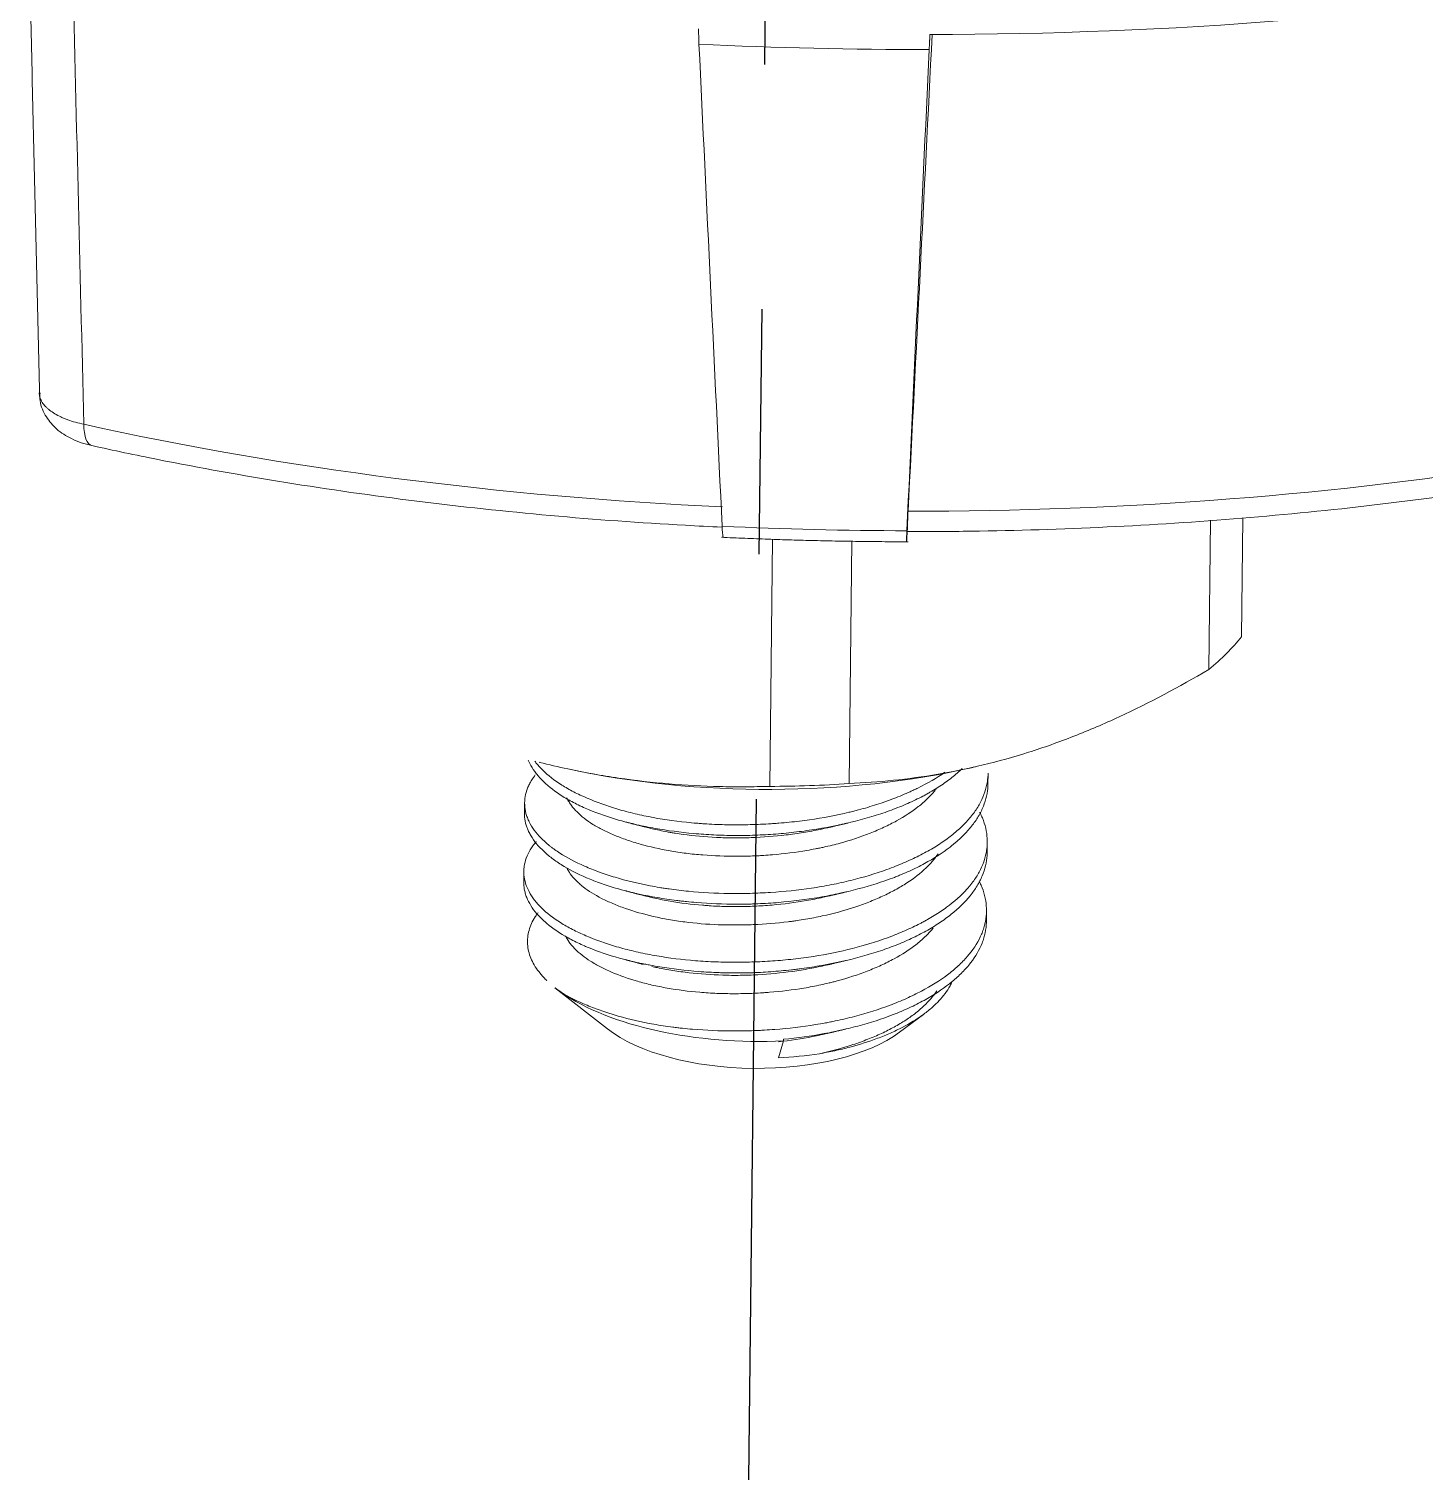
# Model space of a CAD drawing. Extents: x 8168 to 8762, y -18775 to -18355.
# Drawn here: x 8687.61 to 8705.7, y -18584.83 to -18566.02 of the extents above; entities that cross this region are included whole.
import ezdxf

# ---------------------------------------------------------------- set-up
doc = ezdxf.new("R2010")
doc.units = 0
doc.header["$MEASUREMENT"] = 0
doc.linetypes.add('CENTER2', pattern=[28.575, 19.05, -3.175, 3.175, -3.175])
doc.linetypes.add('HIDDEN2', pattern=[4.7625, 3.175, -1.5875])
doc.layers.add('1', color=4, linetype='HIDDEN2')
doc.layers.add('CENTER', color=1, linetype='CENTER2')

msp = doc.modelspace()

# ---------------------------------------------------------------- linework, layer by layer
at = {"layer": '1', "color": 7, "linetype": 'Continuous', "lineweight": 18}
for p, q in [((8698.99, -18572.609), (8698.999, -18572.478)), ((8702.9, -18574.32), (8702.922, -18572.385)), ((8703.326, -18573.896), (8703.343, -18572.357)), ((8697.212, -18575.835), (8697.249, -18572.631)), ((8698.241, -18575.798), (8698.276, -18572.653)), ((8694.229, -18575.522), (8694.235, -18575.524)), ((8699.849, -18575.587), (8699.879, -18575.581)), ((8700.039, -18575.805), (8700.041, -18575.668)), ((8694.036, -18576.045), (8694.035, -18576.183)), ((8700.029, -18576.696), (8700.031, -18576.558)), ((8694.026, -18576.936), (8694.024, -18577.073)), ((8700.019, -18577.586), (8700.021, -18577.449)), ((8694.429, -18578.444), (8695.111, -18578.979)), ((8698.895, -18579.021), (8699.203, -18578.791)), ((8697.391, -18579.134), (8697.324, -18579.353)), ((8697.391, -18579.113), (8697.391, -18579.134))]:
    msp.add_line(p, q, dxfattribs=at)
for centre, major_axis, ratio, start_param, end_param in [((8698.679, -18553.618), (27.428, -0.31), 0.454517, 4.739709, 5.415684), ((8718.614, -18188.779), (40.76, 806.655), 0.000325, 2.057551, 2.066238), ((8698.677, -18553.815), (-27.425, 0.31), 0.454517, 1.488967, 1.597842), ((8697.073, -18572.811), (6.65, -0.075), 0.454517, 5.785716, 5.941265), ((8697.069, -18573.146), (-6, 0.068), 0.454517, 1.151101, 2.057631), ((8697.073, -18572.811), (6.65, -0.075), 0.454517, 4.738518, 4.894068), ((8697.017, -18577.777), (-3, 0.034), 0.454517, 0.587009, 1.700983), ((8697.009, -18578.49), (2.2, -0.025), 0.454517, 3.677135, 5.747641), ((8697.012, -18578.223), (2.5, -0.028), 0.454517, 4.842575, 5.061678)]:
    msp.add_ellipse(centre, major_axis=major_axis, ratio=ratio, start_param=start_param, end_param=end_param, dxfattribs=at)
at = {"layer": '1', "color": 1, "linetype": 'Continuous', "lineweight": 13}
for centre, major_axis, ratio, start_param, end_param in [((8698.594, -18561.197), (-24.35, 0.275), 0.454517, 1.592821, 2.279387), ((8688.536, -18570.929), (-0.108, -0.488), 0.371468, 5.241411, 6.283658), ((8698.594, -18561.197), (-24.35, 0.275), 0.454517, 1.140617, 1.493988), ((8698.592, -18561.33), (-24.613, 0.278), 0.454517, 1.49473, 1.59208)]:
    msp.add_ellipse(centre, major_axis=major_axis, ratio=ratio, start_param=start_param, end_param=end_param, dxfattribs=at)
at = {"layer": '1', "color": 7, "linetype": 'Continuous', "lineweight": 18}
for points, degree in [([(8687.615, -18564.908), (8687.751, -18570.733)], 1), ([(8696.596, -18572.463), (8696.495, -18570.38), (8696.395, -18568.296), (8696.295, -18566.213)], 3), ([(8698.99, -18572.517), (8699.086, -18570.439), (8699.182, -18568.361), (8699.278, -18566.284)], 3), ([(8696.587, -18572.606), (8697.795, -18572.662), (8699.008, -18572.664)], 2), ([(8698.99, -18572.517), (8698.99, -18572.518), (8698.99, -18572.519), (8698.99, -18572.52)], 3), ([(8694.596, -18575.608), (8694.474, -18575.582), (8694.351, -18575.553), (8694.229, -18575.523)], 3), ([(8695.354, -18576.298), (8695.469, -18576.328), (8695.594, -18576.36)], 2), ([(8697.984, -18576.366), (8698.1, -18576.338), (8698.223, -18576.31)], 2), ([(8695.344, -18577.189), (8695.459, -18577.218), (8695.583, -18577.251)], 2), ([(8697.974, -18577.257), (8698.09, -18577.229), (8698.213, -18577.2)], 2), ([(8695.334, -18578.079), (8695.449, -18578.109), (8695.573, -18578.142)], 2), ([(8697.964, -18578.147), (8698.08, -18578.12), (8698.203, -18578.091)], 2), ([(8694.434, -18578.447), (8694.458, -18578.467), (8694.484, -18578.486), (8694.511, -18578.504)], 3), ([(8697.954, -18579.038), (8698.07, -18579.01), (8698.193, -18578.982)], 2)]:
    msp.add_open_spline(points, degree=degree, dxfattribs=at)
at = {"layer": '1', "color": 1, "linetype": 'Continuous', "lineweight": 13}
msp.add_open_spline([(8688.176, -18565.031), (8688.226, -18567.068), (8688.275, -18569.104), (8688.325, -18571.141)], degree=3, dxfattribs=at)
at = {"layer": '1', "color": 7, "linetype": 'Continuous', "lineweight": 18}
for points, weights in [([(8696.295, -18566.213), (8696.292, -18566.115), (8696.289, -18566.017)], [0.499999086066, 0.500000913934, 0.499999086066]), ([(8699.288, -18566.089), (8699.283, -18566.186), (8699.278, -18566.284)], [0.50000013946, 0.49999986054, 0.50000013946])]:
    msp.add_rational_spline(points, weights, degree=2, dxfattribs=at)
for points, knots in [([(8698.994, -18572.532), (8699.271, -18572.532), (8700.135, -18572.528), (8701.586, -18572.482), (8703.334, -18572.368), (8705.056, -18572.196), (8706.745, -18571.967), (8708.392, -18571.681), (8709.987, -18571.341), (8711.522, -18570.946), (8712.93, -18570.519), (8713.801, -18570.211), (8714.198, -18570.061)], [0, 0, 0, 0, 0.050029, 0.156915, 0.263827, 0.370759, 0.477719, 0.584718, 0.691767, 0.798878, 0.906064, 1, 1, 1, 1]), ([(8687.758, -18570.735), (8687.754, -18570.77), (8687.753, -18570.878), (8687.83, -18571.048), (8687.972, -18571.215), (8688.171, -18571.342), (8688.334, -18571.397), (8688.429, -18571.416)], [0, 0, 0, 0, 0.097917, 0.310675, 0.509633, 0.735134, 1, 1, 1, 1]), ([(8688.429, -18571.417), (8688.711, -18571.48), (8689.536, -18571.653), (8690.934, -18571.904), (8692.634, -18572.147), (8694.365, -18572.333), (8695.69, -18572.429), (8696.434, -18572.467), (8696.59, -18572.475)], [0, 0, 0, 0, 0.109842, 0.318574, 0.527256, 0.735871, 0.944436, 1, 1, 1, 1]), ([(8698.994, -18572.532), (8698.994, -18572.532), (8698.994, -18572.531), (8698.994, -18572.528), (8698.994, -18572.525), (8698.994, -18572.518), (8698.994, -18572.514), (8698.994, -18572.5), (8698.995, -18572.487), (8698.996, -18572.464), (8698.996, -18572.455), (8698.997, -18572.437), (8698.998, -18572.418), (8698.999, -18572.396), (8699, -18572.373), (8699, -18572.361), (8699.002, -18572.323), (8699.003, -18572.296), (8699.005, -18572.267)], [0, 0, 0, 0, 0.104896, 0.104896, 0.194406, 0.194406, 0.283917, 0.283917, 0.462938, 0.462938, 0.552448, 0.552448, 0.641958, 0.731469, 0.731469, 0.820979, 0.820979, 1, 1, 1, 1]), ([(8696.611, -18572.607), (8696.61, -18572.607), (8696.609, -18572.605), (8696.607, -18572.6), (8696.607, -18572.597), (8696.606, -18572.591), (8696.605, -18572.588), (8696.603, -18572.576), (8696.602, -18572.566), (8696.6, -18572.543), (8696.599, -18572.529), (8696.597, -18572.499), (8696.597, -18572.482), (8696.596, -18572.463)], [0, 0, 0, 0, 0.196048, 0.196048, 0.296542, 0.296542, 0.397036, 0.397036, 0.598024, 0.598024, 0.799012, 0.799012, 1, 1, 1, 1]), ([(8698.99, -18572.52), (8698.989, -18572.539), (8698.987, -18572.572), (8698.986, -18572.599), (8698.985, -18572.616), (8698.985, -18572.622), (8698.985, -18572.632), (8698.985, -18572.636), (8698.984, -18572.648), (8698.984, -18572.654), (8698.984, -18572.66), (8698.984, -18572.661), (8698.984, -18572.663), (8698.985, -18572.664), (8698.985, -18572.664), (8698.985, -18572.662), (8698.986, -18572.653), (8698.987, -18572.647), (8698.988, -18572.631), (8698.989, -18572.621), (8698.99, -18572.609)], [0, 0, 0, 0, 0.125, 0.25, 0.25, 0.3125, 0.3125, 0.375, 0.375, 0.5, 0.5, 0.5625, 0.5625, 0.625, 0.625, 0.75, 0.75, 0.875, 0.875, 1, 1, 1, 1]), ([(8702.9, -18574.32), (8702.515, -18574.546), (8702.128, -18574.753), (8701.545, -18575.024), (8701.35, -18575.107), (8700.959, -18575.261), (8700.763, -18575.331), (8700.567, -18575.393)], [0, 0, 0, 0, 0.5, 0.5, 0.75, 0.75, 1, 1, 1, 1]), ([(8699.707, -18575.603), (8699.696, -18575.613), (8699.686, -18575.623), (8699.632, -18575.673), (8699.538, -18575.75), (8699.432, -18575.823), (8699.347, -18575.876), (8699.304, -18575.902), (8699.258, -18575.928), (8699.228, -18575.945), (8699.212, -18575.953), (8699.133, -18575.995), (8699.068, -18576.026), (8698.932, -18576.086), (8698.791, -18576.143), (8698.641, -18576.194), (8698.525, -18576.229), (8698.486, -18576.241), (8698.406, -18576.263), (8698.365, -18576.274), (8698.162, -18576.326), (8697.994, -18576.361), (8697.735, -18576.403), (8697.648, -18576.415), (8697.515, -18576.431), (8697.47, -18576.436), (8697.381, -18576.445), (8697.336, -18576.449), (8697.202, -18576.459), (8697.112, -18576.464), (8696.934, -18576.471), (8696.845, -18576.472), (8696.667, -18576.471), (8696.578, -18576.468), (8696.445, -18576.462), (8696.401, -18576.459), (8696.313, -18576.453), (8696.27, -18576.449), (8696.054, -18576.43), (8695.888, -18576.408), (8695.647, -18576.365), (8695.568, -18576.349), (8695.452, -18576.322), (8695.414, -18576.313), (8695.339, -18576.294), (8695.303, -18576.285), (8695.123, -18576.234), (8694.989, -18576.188), (8694.835, -18576.123), (8694.805, -18576.11), (8694.746, -18576.082), (8694.717, -18576.068), (8694.633, -18576.026), (8694.581, -18575.996), (8694.435, -18575.905), (8694.351, -18575.84), (8694.264, -18575.756), (8694.247, -18575.739), (8694.223, -18575.713), (8694.216, -18575.704), (8694.201, -18575.687), (8694.166, -18575.643), (8694.136, -18575.599), (8694.104, -18575.541), (8694.093, -18575.518), (8694.084, -18575.494)], [0, 0, 0, 0, 0.008888, 0.008888, 0.044725, 0.080562, 0.080562, 0.098481, 0.10744, 0.10744, 0.116399, 0.116399, 0.152236, 0.152236, 0.188073, 0.223911, 0.223911, 0.241829, 0.241829, 0.259748, 0.259748, 0.331422, 0.331422, 0.367259, 0.367259, 0.385178, 0.385178, 0.403096, 0.403096, 0.438934, 0.438934, 0.474771, 0.474771, 0.510608, 0.510608, 0.528526, 0.528526, 0.546445, 0.546445, 0.618119, 0.618119, 0.653956, 0.653956, 0.671875, 0.671875, 0.689794, 0.689794, 0.761468, 0.761468, 0.779387, 0.779387, 0.797305, 0.797305, 0.833142, 0.833142, 0.904817, 0.904817, 0.922735, 0.922735, 0.931694, 0.931694, 0.940654, 0.976491, 0.976491, 1, 1, 1, 1]), ([(8694.168, -18575.507), (8694.178, -18575.521), (8694.189, -18575.535), (8694.214, -18575.566), (8694.23, -18575.583), (8694.31, -18575.668), (8694.389, -18575.733), (8694.528, -18575.825), (8694.578, -18575.855), (8694.685, -18575.913), (8694.742, -18575.941), (8694.92, -18576.021), (8695.049, -18576.07), (8695.225, -18576.124), (8695.261, -18576.135), (8695.334, -18576.156), (8695.372, -18576.166), (8695.485, -18576.194), (8695.562, -18576.211), (8695.799, -18576.258), (8695.964, -18576.283), (8696.178, -18576.305), (8696.221, -18576.309), (8696.286, -18576.314), (8696.308, -18576.316), (8696.352, -18576.319), (8696.462, -18576.326), (8696.66, -18576.334), (8696.838, -18576.333), (8697.016, -18576.33), (8697.106, -18576.326), (8697.218, -18576.32), (8697.241, -18576.318), (8697.286, -18576.315), (8697.308, -18576.313), (8697.376, -18576.308), (8697.421, -18576.304), (8697.554, -18576.291), (8697.642, -18576.28), (8697.902, -18576.243), (8698.072, -18576.211), (8698.259, -18576.166), (8698.28, -18576.161), (8698.321, -18576.15), (8698.382, -18576.135), (8698.442, -18576.118), (8698.56, -18576.083), (8698.713, -18576.034), (8698.857, -18575.978), (8698.962, -18575.934), (8699.013, -18575.912), (8699.064, -18575.889), (8699.097, -18575.873), (8699.113, -18575.865), (8699.26, -18575.793), (8699.377, -18575.724), (8699.481, -18575.652)], [0, 0, 0, 0, 0.015906, 0.015906, 0.03599, 0.03599, 0.116324, 0.116324, 0.156491, 0.156491, 0.196658, 0.196658, 0.276992, 0.276992, 0.297076, 0.297076, 0.317159, 0.317159, 0.357326, 0.357326, 0.437661, 0.437661, 0.457744, 0.457744, 0.467786, 0.467786, 0.477828, 0.517995, 0.558162, 0.558162, 0.598329, 0.598329, 0.608371, 0.608371, 0.618413, 0.618413, 0.638496, 0.638496, 0.678663, 0.678663, 0.758997, 0.758997, 0.769039, 0.769039, 0.779081, 0.799164, 0.799164, 0.839332, 0.879499, 0.879499, 0.899582, 0.909624, 0.909624, 0.919666, 0.919666, 1, 1, 1, 1]), ([(8700.567, -18575.393), (8700.371, -18575.455), (8700.176, -18575.51), (8699.783, -18575.604), (8699.588, -18575.644), (8699.005, -18575.743), (8698.621, -18575.781), (8698.241, -18575.798)], [0, 0, 0, 0, 0.25, 0.25, 0.5, 0.5, 1, 1, 1, 1]), ([(8694.175, -18575.687), (8694.158, -18575.708), (8694.142, -18575.73), (8694.117, -18575.769), (8694.102, -18575.796), (8694.089, -18575.822), (8694.081, -18575.84), (8694.077, -18575.849), (8694.059, -18575.894), (8694.049, -18575.93), (8694.037, -18576.003), (8694.035, -18576.039), (8694.039, -18576.112), (8694.044, -18576.148), (8694.059, -18576.203), (8694.065, -18576.221), (8694.075, -18576.249), (8694.079, -18576.258), (8694.087, -18576.276), (8694.091, -18576.285), (8694.132, -18576.367), (8694.183, -18576.437), (8694.282, -18576.538), (8694.318, -18576.571), (8694.369, -18576.612), (8694.379, -18576.62), (8694.401, -18576.636), (8694.412, -18576.644), (8694.445, -18576.668), (8694.468, -18576.683), (8694.587, -18576.76), (8694.694, -18576.816), (8694.874, -18576.895), (8694.938, -18576.921), (8695.021, -18576.951), (8695.038, -18576.957), (8695.071, -18576.969), (8695.123, -18576.986), (8695.175, -18577.003), (8695.353, -18577.056), (8695.504, -18577.093), (8695.703, -18577.131), (8695.763, -18577.142), (8695.825, -18577.152), (8695.866, -18577.158), (8695.887, -18577.162), (8695.992, -18577.176), (8696.076, -18577.187), (8696.333, -18577.211), (8696.507, -18577.221), (8696.73, -18577.224), (8696.775, -18577.224), (8696.842, -18577.223), (8696.865, -18577.223), (8696.91, -18577.222), (8697.023, -18577.22), (8697.135, -18577.215), (8697.402, -18577.198), (8697.579, -18577.179), (8697.797, -18577.147), (8697.841, -18577.14), (8697.928, -18577.125), (8697.971, -18577.117), (8698.098, -18577.092), (8698.181, -18577.073), (8698.426, -18577.013), (8698.582, -18576.966), (8698.768, -18576.899), (8698.805, -18576.885), (8698.877, -18576.856), (8698.912, -18576.842), (8699.016, -18576.797), (8699.082, -18576.766), (8699.209, -18576.702), (8699.27, -18576.669), (8699.386, -18576.6), (8699.441, -18576.564), (8699.545, -18576.49), (8699.642, -18576.414), (8699.765, -18576.294), (8699.833, -18576.212), (8699.879, -18576.148), (8699.893, -18576.127), (8699.92, -18576.083), (8699.932, -18576.061), (8699.989, -18575.952), (8700.018, -18575.863), (8700.038, -18575.736), (8700.041, -18575.699), (8700.041, -18575.662)], [0, 0, 0, 0, 0.016431, 0.016431, 0.02943, 0.03593, 0.03593, 0.042429, 0.042429, 0.068428, 0.068428, 0.094426, 0.094426, 0.120424, 0.120424, 0.133423, 0.133423, 0.139923, 0.139923, 0.146423, 0.146423, 0.198419, 0.198419, 0.224418, 0.224418, 0.230917, 0.230917, 0.237417, 0.237417, 0.250416, 0.250416, 0.302413, 0.302413, 0.328411, 0.328411, 0.33491, 0.33491, 0.34141, 0.354409, 0.354409, 0.406406, 0.406406, 0.419405, 0.425905, 0.425905, 0.432404, 0.432404, 0.458403, 0.458403, 0.510399, 0.510399, 0.523398, 0.523398, 0.529898, 0.529898, 0.536398, 0.562396, 0.562396, 0.614393, 0.614393, 0.627392, 0.627392, 0.640391, 0.640391, 0.666389, 0.666389, 0.718386, 0.718386, 0.731385, 0.731385, 0.744384, 0.744384, 0.770383, 0.770383, 0.796381, 0.796381, 0.822379, 0.822379, 0.848378, 0.874376, 0.900374, 0.900374, 0.913373, 0.913373, 0.926373, 0.926373, 0.978369, 0.978369, 1, 1, 1, 1]), ([(8697.212, -18575.835), (8697.105, -18575.838), (8696.944, -18575.84), (8696.781, -18575.84), (8696.672, -18575.839), (8696.618, -18575.838), (8696.346, -18575.832), (8696.128, -18575.82), (8695.691, -18575.784), (8695.472, -18575.759), (8695.035, -18575.695), (8694.816, -18575.655), (8694.596, -18575.608)], [0, 0, 0, 0, 0.125, 0.1875, 0.1875, 0.25, 0.25, 0.5, 0.5, 0.75, 0.75, 1, 1, 1, 1]), ([(8700.039, -18575.796), (8700.039, -18575.818), (8700.038, -18575.839), (8700.029, -18575.95), (8700.006, -18576.038), (8699.961, -18576.137), (8699.956, -18576.148), (8699.945, -18576.17), (8699.928, -18576.203), (8699.909, -18576.235), (8699.868, -18576.299), (8699.806, -18576.382), (8699.729, -18576.463), (8699.666, -18576.523), (8699.633, -18576.553), (8699.598, -18576.582), (8699.574, -18576.601), (8699.562, -18576.611), (8699.451, -18576.697), (8699.34, -18576.769), (8699.156, -18576.869), (8699.092, -18576.901), (8698.991, -18576.947), (8698.956, -18576.961), (8698.904, -18576.983), (8698.886, -18576.991), (8698.85, -18577.005), (8698.832, -18577.012), (8698.669, -18577.074), (8698.516, -18577.122), (8698.275, -18577.186), (8698.193, -18577.206), (8698.088, -18577.228), (8698.067, -18577.233), (8698.025, -18577.241), (8698.003, -18577.245), (8697.939, -18577.258), (8697.896, -18577.266), (8697.68, -18577.302), (8697.505, -18577.324), (8697.238, -18577.347), (8697.148, -18577.353), (8697.036, -18577.357), (8697.013, -18577.358), (8696.968, -18577.36), (8696.9, -18577.361), (8696.833, -18577.362), (8696.61, -18577.362), (8696.434, -18577.355), (8696.218, -18577.336), (8696.153, -18577.33), (8696.089, -18577.323), (8696.046, -18577.318), (8696.025, -18577.316), (8695.919, -18577.302), (8695.836, -18577.29), (8695.594, -18577.249), (8695.44, -18577.215), (8695.257, -18577.165), (8695.221, -18577.155), (8695.15, -18577.134), (8695.115, -18577.123), (8695.013, -18577.088), (8694.948, -18577.064), (8694.761, -18576.988), (8694.648, -18576.932), (8694.522, -18576.857), (8694.498, -18576.841), (8694.451, -18576.81), (8694.428, -18576.794), (8694.363, -18576.746), (8694.324, -18576.713), (8694.216, -18576.613), (8694.159, -18576.544), (8694.107, -18576.455), (8694.097, -18576.437), (8694.08, -18576.401), (8694.073, -18576.383), (8694.053, -18576.329), (8694.038, -18576.269), (8694.034, -18576.209), (8694.035, -18576.186)], [0, 0, 0, 0, 0.013662, 0.013662, 0.070583, 0.070583, 0.077698, 0.077698, 0.084814, 0.099044, 0.099044, 0.127505, 0.155966, 0.155966, 0.170196, 0.177311, 0.177311, 0.184427, 0.184427, 0.241348, 0.241348, 0.269809, 0.269809, 0.28404, 0.28404, 0.291155, 0.291155, 0.29827, 0.29827, 0.355192, 0.355192, 0.383652, 0.383652, 0.390768, 0.390768, 0.397883, 0.397883, 0.412113, 0.412113, 0.469035, 0.469035, 0.497496, 0.497496, 0.504611, 0.504611, 0.511726, 0.525957, 0.525957, 0.582878, 0.582878, 0.597109, 0.604224, 0.604224, 0.611339, 0.611339, 0.6398, 0.6398, 0.696722, 0.696722, 0.710952, 0.710952, 0.725182, 0.725182, 0.753643, 0.753643, 0.810565, 0.810565, 0.824795, 0.824795, 0.839026, 0.839026, 0.867487, 0.867487, 0.924408, 0.924408, 0.938639, 0.938639, 0.952869, 0.952869, 0.98133, 1, 1, 1, 1]), ([(8694.582, -18575.984), (8694.584, -18575.986), (8694.585, -18575.989), (8694.594, -18576.007), (8694.602, -18576.022), (8694.621, -18576.052), (8694.631, -18576.067), (8694.663, -18576.11), (8694.688, -18576.139), (8694.771, -18576.222), (8694.84, -18576.276), (8694.962, -18576.352), (8695.005, -18576.376), (8695.097, -18576.423), (8695.146, -18576.445), (8695.248, -18576.488), (8695.302, -18576.508), (8695.386, -18576.538), (8695.415, -18576.547), (8695.474, -18576.566), (8695.504, -18576.575), (8695.657, -18576.618), (8695.785, -18576.647), (8695.988, -18576.683), (8696.058, -18576.693), (8696.164, -18576.707), (8696.2, -18576.711), (8696.273, -18576.718), (8696.309, -18576.721), (8696.492, -18576.736), (8696.64, -18576.741), (8696.867, -18576.74), (8696.943, -18576.739), (8697.038, -18576.735), (8697.057, -18576.734), (8697.096, -18576.732), (8697.153, -18576.728), (8697.21, -18576.724), (8697.399, -18576.708), (8697.548, -18576.69), (8697.731, -18576.658), (8697.786, -18576.648), (8697.841, -18576.637), (8697.877, -18576.63), (8697.895, -18576.626), (8697.985, -18576.606), (8698.055, -18576.589), (8698.26, -18576.533), (8698.389, -18576.49), (8698.543, -18576.429), (8698.574, -18576.417), (8698.634, -18576.391), (8698.663, -18576.378), (8698.749, -18576.338), (8698.804, -18576.31), (8698.96, -18576.224), (8699.054, -18576.163), (8699.158, -18576.081), (8699.179, -18576.064), (8699.217, -18576.03), (8699.236, -18576.013), (8699.289, -18575.961), (8699.33, -18575.917), (8699.365, -18575.872), (8699.372, -18575.863)], [0, 0, 0, 0, 0.003386, 0.003386, 0.021021, 0.021021, 0.038657, 0.038657, 0.073928, 0.073928, 0.14447, 0.14447, 0.17974, 0.17974, 0.215011, 0.215011, 0.250282, 0.250282, 0.267918, 0.267918, 0.285553, 0.285553, 0.356095, 0.356095, 0.391366, 0.391366, 0.409001, 0.409001, 0.426637, 0.426637, 0.497178, 0.497178, 0.532449, 0.532449, 0.541267, 0.541267, 0.550085, 0.56772, 0.56772, 0.638262, 0.638262, 0.655897, 0.664715, 0.664715, 0.673533, 0.673533, 0.708804, 0.708804, 0.779345, 0.779345, 0.796981, 0.796981, 0.814616, 0.814616, 0.849887, 0.849887, 0.920429, 0.920429, 0.938064, 0.938064, 0.9557, 0.9557, 0.990971, 1, 1, 1, 1]), ([(8694.186, -18576.551), (8694.185, -18576.552), (8694.185, -18576.553), (8694.176, -18576.562), (8694.169, -18576.571), (8694.156, -18576.588), (8694.137, -18576.614), (8694.119, -18576.64), (8694.088, -18576.693), (8694.054, -18576.763), (8694.036, -18576.835), (8694.028, -18576.889), (8694.027, -18576.908), (8694.026, -18576.944), (8694.026, -18576.963), (8694.034, -18577.055), (8694.056, -18577.128), (8694.112, -18577.235), (8694.135, -18577.271), (8694.174, -18577.323), (8694.189, -18577.341), (8694.219, -18577.375), (8694.236, -18577.392), (8694.322, -18577.477), (8694.404, -18577.541), (8694.549, -18577.631), (8694.6, -18577.661), (8694.683, -18577.703), (8694.711, -18577.717), (8694.77, -18577.744), (8694.8, -18577.758), (8694.953, -18577.823), (8695.086, -18577.871), (8695.3, -18577.934), (8695.374, -18577.953), (8695.49, -18577.98), (8695.529, -18577.989), (8695.607, -18578.006), (8695.647, -18578.014), (8695.848, -18578.05), (8696.014, -18578.073), (8696.271, -18578.096), (8696.359, -18578.103), (8696.492, -18578.109), (8696.536, -18578.111), (8696.625, -18578.113), (8696.67, -18578.114), (8696.803, -18578.115), (8696.892, -18578.114), (8697.071, -18578.108), (8697.16, -18578.104), (8697.294, -18578.094), (8697.339, -18578.091), (8697.428, -18578.083), (8697.473, -18578.078), (8697.607, -18578.063), (8697.694, -18578.052), (8697.954, -18578.011), (8698.122, -18577.977), (8698.326, -18577.925), (8698.366, -18577.914), (8698.427, -18577.898), (8698.447, -18577.892), (8698.486, -18577.88), (8698.585, -18577.85), (8698.754, -18577.793), (8698.896, -18577.736), (8699.032, -18577.676), (8699.098, -18577.645), (8699.177, -18577.604), (8699.193, -18577.595), (8699.224, -18577.579), (8699.239, -18577.57), (8699.285, -18577.545), (8699.314, -18577.528), (8699.4, -18577.475), (8699.454, -18577.439), (8699.605, -18577.328), (8699.693, -18577.25), (8699.776, -18577.157), (8699.785, -18577.147), (8699.803, -18577.126), (8699.829, -18577.094), (8699.852, -18577.063), (8699.896, -18576.999), (8699.946, -18576.913), (8699.982, -18576.825), (8700.002, -18576.758), (8700.011, -18576.724), (8700.018, -18576.691), (8700.021, -18576.668), (8700.023, -18576.657), (8700.036, -18576.555), (8700.031, -18576.466), (8700.001, -18576.332), (8699.986, -18576.288), (8699.959, -18576.222), (8699.949, -18576.2), (8699.936, -18576.175), (8699.935, -18576.172), (8699.933, -18576.169)], [0, 0, 0, 0, 0.000769, 0.000769, 0.006779, 0.006779, 0.012788, 0.024808, 0.024808, 0.048846, 0.072885, 0.072885, 0.084904, 0.084904, 0.096923, 0.096923, 0.145, 0.145, 0.169038, 0.169038, 0.181058, 0.181058, 0.193077, 0.193077, 0.241154, 0.241154, 0.265192, 0.265192, 0.277211, 0.277211, 0.289231, 0.289231, 0.337308, 0.337308, 0.361346, 0.361346, 0.373365, 0.373365, 0.385385, 0.385385, 0.433461, 0.433461, 0.4575, 0.4575, 0.469519, 0.469519, 0.481538, 0.481538, 0.505577, 0.505577, 0.529615, 0.529615, 0.541635, 0.541635, 0.553654, 0.553654, 0.577692, 0.577692, 0.625769, 0.625769, 0.637788, 0.637788, 0.643798, 0.643798, 0.649808, 0.673846, 0.697885, 0.697885, 0.721923, 0.721923, 0.727933, 0.727933, 0.733942, 0.733942, 0.745961, 0.745961, 0.77, 0.77, 0.818077, 0.818077, 0.824086, 0.824086, 0.830096, 0.842115, 0.842115, 0.866154, 0.890192, 0.890192, 0.902211, 0.908221, 0.908221, 0.914231, 0.914231, 0.962308, 0.962308, 0.986346, 0.986346, 0.998365, 0.998365, 1, 1, 1, 1]), ([(8697.998, -18576.363), (8697.954, -18576.373), (8697.911, -18576.383), (8697.795, -18576.407), (8697.722, -18576.42), (8697.612, -18576.439), (8697.575, -18576.444), (8697.5, -18576.455), (8697.462, -18576.46), (8697.275, -18576.482), (8697.125, -18576.494), (8696.898, -18576.502), (8696.823, -18576.503), (8696.728, -18576.502), (8696.709, -18576.502), (8696.671, -18576.501), (8696.615, -18576.5), (8696.559, -18576.498), (8696.374, -18576.489), (8696.23, -18576.475), (8696.056, -18576.452), (8696.003, -18576.444), (8695.952, -18576.436), (8695.918, -18576.43), (8695.901, -18576.427), (8695.816, -18576.411), (8695.751, -18576.398), (8695.659, -18576.377), (8695.631, -18576.37), (8695.603, -18576.363)], [0, 0, 0, 0, 0.056359, 0.056359, 0.146677, 0.146677, 0.191836, 0.191836, 0.236994, 0.236994, 0.41763, 0.41763, 0.507948, 0.507948, 0.530528, 0.530528, 0.553107, 0.598266, 0.598266, 0.778902, 0.778902, 0.824061, 0.84664, 0.84664, 0.86922, 0.86922, 0.959538, 0.959538, 1, 1, 1, 1]), ([(8700.029, -18576.692), (8700.029, -18576.704), (8700.029, -18576.717), (8700.023, -18576.82), (8700.002, -18576.908), (8699.947, -18577.039), (8699.925, -18577.082), (8699.886, -18577.146), (8699.872, -18577.167), (8699.842, -18577.21), (8699.826, -18577.231), (8699.741, -18577.336), (8699.659, -18577.416), (8699.516, -18577.53), (8699.465, -18577.568), (8699.383, -18577.622), (8699.355, -18577.64), (8699.297, -18577.676), (8699.267, -18577.693), (8699.176, -18577.744), (8699.112, -18577.776), (8698.98, -18577.838), (8698.843, -18577.897), (8698.695, -18577.95), (8698.581, -18577.987), (8698.542, -18578), (8698.463, -18578.023), (8698.424, -18578.034), (8698.224, -18578.089), (8698.058, -18578.126), (8697.801, -18578.171), (8697.714, -18578.185), (8697.603, -18578.199), (8697.581, -18578.202), (8697.537, -18578.208), (8697.47, -18578.215), (8697.404, -18578.222), (8697.27, -18578.234), (8697.181, -18578.241), (8697.003, -18578.25), (8696.914, -18578.252), (8696.78, -18578.253), (8696.712, -18578.253), (8696.645, -18578.251), (8696.601, -18578.25), (8696.578, -18578.25), (8696.467, -18578.246), (8696.379, -18578.241), (8696.119, -18578.221), (8695.951, -18578.201), (8695.746, -18578.167), (8695.706, -18578.16), (8695.645, -18578.149), (8695.625, -18578.145), (8695.585, -18578.137), (8695.487, -18578.117), (8695.392, -18578.095), (8695.172, -18578.037), (8695.035, -18577.993), (8694.891, -18577.936), (8694.876, -18577.93), (8694.844, -18577.917), (8694.829, -18577.91), (8694.783, -18577.89), (8694.753, -18577.877), (8694.667, -18577.835), (8694.613, -18577.807), (8694.46, -18577.717), (8694.371, -18577.654), (8694.287, -18577.579), (8694.278, -18577.57), (8694.26, -18577.553), (8694.234, -18577.528), (8694.21, -18577.502), (8694.165, -18577.451), (8694.114, -18577.381), (8694.077, -18577.31), (8694.056, -18577.256), (8694.047, -18577.229), (8694.04, -18577.202), (8694.035, -18577.184), (8694.034, -18577.175), (8694.027, -18577.136), (8694.024, -18577.107), (8694.024, -18577.078)], [0, 0, 0, 0, 0.007756, 0.007756, 0.064781, 0.064781, 0.093294, 0.093294, 0.10755, 0.10755, 0.121807, 0.121807, 0.178832, 0.178832, 0.207345, 0.207345, 0.221602, 0.221602, 0.235858, 0.235858, 0.264371, 0.264371, 0.292884, 0.321396, 0.321396, 0.335653, 0.335653, 0.349909, 0.349909, 0.406935, 0.406935, 0.435447, 0.435447, 0.442576, 0.442576, 0.449704, 0.46396, 0.46396, 0.492473, 0.492473, 0.520986, 0.520986, 0.535242, 0.54237, 0.54237, 0.549499, 0.549499, 0.578011, 0.578011, 0.635037, 0.635037, 0.649293, 0.649293, 0.656421, 0.656421, 0.66355, 0.692062, 0.692062, 0.749088, 0.749088, 0.756216, 0.756216, 0.763344, 0.763344, 0.777601, 0.777601, 0.806114, 0.806114, 0.863139, 0.863139, 0.870267, 0.870267, 0.877395, 0.891652, 0.891652, 0.920165, 0.948677, 0.948677, 0.962934, 0.970062, 0.970062, 0.97719, 0.97719, 1, 1, 1, 1]), ([(8694.582, -18576.894), (8694.595, -18576.919), (8694.611, -18576.943), (8694.649, -18576.997), (8694.674, -18577.025), (8694.716, -18577.067), (8694.73, -18577.081), (8694.762, -18577.109), (8694.778, -18577.123), (8694.863, -18577.19), (8694.943, -18577.24), (8695.08, -18577.31), (8695.129, -18577.332), (8695.206, -18577.365), (8695.232, -18577.376), (8695.286, -18577.397), (8695.314, -18577.407), (8695.454, -18577.456), (8695.574, -18577.49), (8695.735, -18577.527), (8695.768, -18577.534), (8695.834, -18577.548), (8695.868, -18577.554), (8695.971, -18577.572), (8696.04, -18577.583), (8696.252, -18577.61), (8696.397, -18577.622), (8696.583, -18577.629), (8696.621, -18577.63), (8696.678, -18577.631), (8696.697, -18577.631), (8696.735, -18577.631), (8696.754, -18577.631), (8696.848, -18577.631), (8696.924, -18577.63), (8697.151, -18577.62), (8697.302, -18577.608), (8697.472, -18577.587), (8697.49, -18577.585), (8697.528, -18577.579), (8697.547, -18577.577), (8697.603, -18577.569), (8697.64, -18577.563), (8697.75, -18577.544), (8697.822, -18577.53), (8698.035, -18577.484), (8698.172, -18577.447), (8698.337, -18577.392), (8698.37, -18577.381), (8698.434, -18577.358), (8698.465, -18577.347), (8698.557, -18577.31), (8698.617, -18577.285), (8698.731, -18577.232), (8698.785, -18577.205), (8698.864, -18577.162), (8698.89, -18577.147), (8698.94, -18577.117), (8698.965, -18577.102), (8699.084, -18577.025), (8699.167, -18576.96), (8699.274, -18576.857), (8699.307, -18576.822), (8699.351, -18576.768), (8699.365, -18576.75), (8699.384, -18576.724), (8699.39, -18576.716), (8699.395, -18576.708)], [0, 0, 0, 0, 0.029148, 0.029148, 0.064182, 0.064182, 0.081698, 0.081698, 0.099215, 0.099215, 0.169282, 0.169282, 0.204316, 0.204316, 0.221833, 0.221833, 0.23935, 0.23935, 0.309417, 0.309417, 0.326934, 0.326934, 0.344451, 0.344451, 0.379484, 0.379484, 0.449552, 0.449552, 0.467068, 0.467068, 0.475827, 0.475827, 0.484585, 0.484585, 0.519619, 0.519619, 0.589686, 0.589686, 0.598444, 0.598444, 0.607203, 0.607203, 0.62472, 0.62472, 0.659753, 0.659753, 0.729821, 0.729821, 0.747337, 0.747337, 0.764854, 0.764854, 0.799888, 0.799888, 0.834921, 0.834921, 0.852438, 0.852438, 0.869955, 0.869955, 0.940022, 0.940022, 0.975056, 0.975056, 0.992573, 0.992573, 1, 1, 1, 1]), ([(8694.511, -18578.504), (8694.61, -18578.565), (8694.722, -18578.621), (8694.907, -18578.698), (8694.971, -18578.722), (8695.072, -18578.758), (8695.107, -18578.769), (8695.16, -18578.786), (8695.178, -18578.791), (8695.213, -18578.802), (8695.232, -18578.807), (8695.395, -18578.854), (8695.548, -18578.889), (8695.789, -18578.932), (8695.872, -18578.944), (8695.977, -18578.958), (8695.998, -18578.961), (8696.041, -18578.966), (8696.062, -18578.968), (8696.127, -18578.975), (8696.17, -18578.979), (8696.386, -18578.997), (8696.561, -18579.005), (8696.828, -18579.005), (8696.918, -18579.004), (8697.031, -18579), (8697.053, -18578.999), (8697.099, -18578.997), (8697.166, -18578.993), (8697.233, -18578.989), (8697.457, -18578.972), (8697.632, -18578.951), (8697.848, -18578.916), (8697.913, -18578.905), (8697.977, -18578.893), (8698.02, -18578.884), (8698.041, -18578.88), (8698.147, -18578.858), (8698.23, -18578.838), (8698.472, -18578.775), (8698.625, -18578.726), (8698.807, -18578.657), (8698.843, -18578.643), (8698.914, -18578.614), (8698.949, -18578.599), (8699.051, -18578.553), (8699.116, -18578.521), (8699.302, -18578.423), (8699.415, -18578.353), (8699.539, -18578.259), (8699.564, -18578.24), (8699.61, -18578.201), (8699.633, -18578.182), (8699.697, -18578.122), (8699.737, -18578.082), (8699.843, -18577.959), (8699.9, -18577.873), (8699.951, -18577.763), (8699.961, -18577.741), (8699.977, -18577.696), (8699.985, -18577.674), (8700.004, -18577.607), (8700.012, -18577.562), (8700.026, -18577.428), (8700.019, -18577.339), (8699.985, -18577.204), (8699.969, -18577.16), (8699.943, -18577.1), (8699.936, -18577.084), (8699.928, -18577.068)], [0, 0, 0, 0, 0.063776, 0.063776, 0.095663, 0.095663, 0.111607, 0.111607, 0.119579, 0.119579, 0.127551, 0.127551, 0.191327, 0.191327, 0.223214, 0.223214, 0.231186, 0.231186, 0.239158, 0.239158, 0.255102, 0.255102, 0.318878, 0.318878, 0.350765, 0.350765, 0.358737, 0.358737, 0.366709, 0.382653, 0.382653, 0.446429, 0.446429, 0.462372, 0.470344, 0.470344, 0.478316, 0.478316, 0.510204, 0.510204, 0.57398, 0.57398, 0.589923, 0.589923, 0.605867, 0.605867, 0.637755, 0.637755, 0.701531, 0.701531, 0.717474, 0.717474, 0.733418, 0.733418, 0.765306, 0.765306, 0.829082, 0.829082, 0.845025, 0.845025, 0.860969, 0.860969, 0.892857, 0.892857, 0.956633, 0.956633, 0.98852, 0.98852, 1, 1, 1, 1]), ([(8697.984, -18577.254), (8697.957, -18577.26), (8697.931, -18577.267), (8697.833, -18577.288), (8697.761, -18577.302), (8697.543, -18577.34), (8697.394, -18577.36), (8697.204, -18577.376), (8697.166, -18577.379), (8697.09, -18577.384), (8697.052, -18577.386), (8696.939, -18577.392), (8696.864, -18577.393), (8696.714, -18577.394), (8696.639, -18577.392), (8696.528, -18577.388), (8696.472, -18577.385), (8696.417, -18577.381), (8696.38, -18577.378), (8696.361, -18577.377), (8696.196, -18577.363), (8696.056, -18577.346), (8695.853, -18577.311), (8695.787, -18577.298), (8695.691, -18577.277), (8695.659, -18577.27), (8695.615, -18577.259), (8695.602, -18577.256), (8695.59, -18577.253)], [0, 0, 0, 0, 0.033959, 0.033959, 0.124277, 0.124277, 0.304913, 0.304913, 0.350072, 0.350072, 0.395231, 0.395231, 0.485549, 0.485549, 0.575867, 0.575867, 0.621026, 0.643605, 0.643605, 0.666185, 0.666185, 0.846821, 0.846821, 0.937139, 0.937139, 0.982297, 0.982297, 1, 1, 1, 1]), ([(8694.211, -18577.472), (8694.203, -18577.483), (8694.195, -18577.494), (8694.177, -18577.519), (8694.15, -18577.562), (8694.128, -18577.606), (8694.092, -18577.693), (8694.078, -18577.753), (8694.072, -18577.843), (8694.073, -18577.873), (8694.08, -18577.934), (8694.086, -18577.964), (8694.111, -18578.054), (8694.138, -18578.113), (8694.193, -18578.201), (8694.214, -18578.229), (8694.249, -18578.272), (8694.261, -18578.287), (8694.287, -18578.315), (8694.301, -18578.329), (8694.318, -18578.347), (8694.322, -18578.35), (8694.326, -18578.354)], [0, 0, 0, 0, 0.037659, 0.037659, 0.087604, 0.187494, 0.187494, 0.387274, 0.387274, 0.487164, 0.487164, 0.587054, 0.587054, 0.786835, 0.786835, 0.886725, 0.886725, 0.93667, 0.93667, 0.986615, 0.986615, 1, 1, 1, 1]), ([(8694.565, -18577.77), (8694.579, -18577.798), (8694.595, -18577.827), (8694.626, -18577.869), (8694.638, -18577.884), (8694.662, -18577.913), (8694.675, -18577.927), (8694.743, -18577.997), (8694.811, -18578.05), (8694.91, -18578.113), (8694.931, -18578.126), (8694.974, -18578.15), (8694.996, -18578.163), (8695.065, -18578.198), (8695.113, -18578.221), (8695.266, -18578.286), (8695.377, -18578.325), (8695.528, -18578.369), (8695.559, -18578.377), (8695.622, -18578.394), (8695.654, -18578.402), (8695.75, -18578.424), (8695.816, -18578.437), (8696.018, -18578.473), (8696.159, -18578.492), (8696.342, -18578.507), (8696.379, -18578.51), (8696.453, -18578.514), (8696.49, -18578.516), (8696.602, -18578.521), (8696.677, -18578.522), (8696.827, -18578.522), (8696.903, -18578.521), (8697.017, -18578.516), (8697.074, -18578.513), (8697.131, -18578.51), (8697.169, -18578.507), (8697.188, -18578.505), (8697.36, -18578.492), (8697.51, -18578.473), (8697.729, -18578.437), (8697.802, -18578.423), (8697.909, -18578.4), (8697.945, -18578.392), (8697.998, -18578.379), (8698.015, -18578.374), (8698.05, -18578.365), (8698.068, -18578.361), (8698.223, -18578.319), (8698.353, -18578.277), (8698.538, -18578.205), (8698.598, -18578.18), (8698.685, -18578.14), (8698.713, -18578.126), (8698.769, -18578.098), (8698.796, -18578.084), (8698.928, -18578.013), (8699.022, -18577.952), (8699.148, -18577.855), (8699.187, -18577.821), (8699.26, -18577.752), (8699.293, -18577.717), (8699.325, -18577.678), (8699.328, -18577.675), (8699.33, -18577.672)], [0, 0, 0, 0, 0.033961, 0.033961, 0.051798, 0.051798, 0.069635, 0.069635, 0.140982, 0.140982, 0.158819, 0.158819, 0.176655, 0.176655, 0.212329, 0.212329, 0.283676, 0.283676, 0.301513, 0.301513, 0.319349, 0.319349, 0.355023, 0.355023, 0.42637, 0.42637, 0.444207, 0.444207, 0.462043, 0.462043, 0.497717, 0.497717, 0.533391, 0.533391, 0.551227, 0.560146, 0.560146, 0.569064, 0.569064, 0.640411, 0.640411, 0.676085, 0.676085, 0.693921, 0.693921, 0.70284, 0.70284, 0.711758, 0.711758, 0.783105, 0.783105, 0.818779, 0.818779, 0.836615, 0.836615, 0.854452, 0.854452, 0.925799, 0.925799, 0.961473, 0.961473, 0.997146, 0.997146, 1, 1, 1, 1]), ([(8700.019, -18577.58), (8700.019, -18577.586), (8700.019, -18577.592), (8700.018, -18577.642), (8700.013, -18577.687), (8699.999, -18577.754), (8699.993, -18577.776), (8699.984, -18577.809), (8699.98, -18577.82), (8699.972, -18577.843), (8699.968, -18577.854), (8699.93, -18577.953), (8699.88, -18578.038), (8699.783, -18578.163), (8699.747, -18578.204), (8699.697, -18578.255), (8699.687, -18578.265), (8699.666, -18578.285), (8699.655, -18578.295), (8699.623, -18578.325), (8699.6, -18578.345), (8699.483, -18578.442), (8699.376, -18578.515), (8699.198, -18578.617), (8699.135, -18578.65), (8699.036, -18578.698), (8699.003, -18578.714), (8698.934, -18578.744), (8698.899, -18578.758), (8698.723, -18578.83), (8698.573, -18578.88), (8698.375, -18578.936), (8698.335, -18578.946), (8698.254, -18578.967), (8698.212, -18578.977), (8698.087, -18579.006), (8698.003, -18579.024), (8697.746, -18579.071), (8697.571, -18579.095), (8697.391, -18579.113)], [0, 0, 0, 0, 0.007937, 0.007937, 0.069941, 0.069941, 0.100943, 0.100943, 0.116444, 0.116444, 0.131945, 0.131945, 0.255953, 0.255953, 0.317957, 0.317957, 0.333458, 0.333458, 0.348959, 0.348959, 0.379961, 0.379961, 0.503969, 0.503969, 0.565973, 0.565973, 0.596974, 0.596974, 0.627976, 0.627976, 0.751984, 0.751984, 0.782986, 0.782986, 0.813988, 0.813988, 0.875992, 0.875992, 1, 1, 1, 1]), ([(8697.971, -18578.146), (8697.962, -18578.148), (8697.953, -18578.15), (8697.874, -18578.168), (8697.802, -18578.183), (8697.693, -18578.203), (8697.656, -18578.21), (8697.582, -18578.222), (8697.545, -18578.227), (8697.359, -18578.253), (8697.209, -18578.268), (8697.02, -18578.278), (8696.983, -18578.28), (8696.907, -18578.282), (8696.869, -18578.283), (8696.754, -18578.285), (8696.679, -18578.284), (8696.456, -18578.277), (8696.31, -18578.266), (8696.132, -18578.246), (8696.097, -18578.241), (8696.026, -18578.232), (8695.991, -18578.227), (8695.888, -18578.21), (8695.821, -18578.198), (8695.732, -18578.179), (8695.709, -18578.174), (8695.685, -18578.169)], [0, 0, 0, 0, 0.012195, 0.012195, 0.10747, 0.10747, 0.155107, 0.155107, 0.202744, 0.202744, 0.393293, 0.393293, 0.44093, 0.44093, 0.488567, 0.488567, 0.583841, 0.583841, 0.77439, 0.77439, 0.822027, 0.822027, 0.869664, 0.869664, 0.964939, 0.964939, 1, 1, 1, 1]), ([(8697.855, -18579.3), (8697.923, -18579.288), (8697.989, -18579.275), (8698.088, -18579.254), (8698.121, -18579.247), (8698.186, -18579.231), (8698.218, -18579.223), (8698.377, -18579.181), (8698.497, -18579.143), (8698.667, -18579.079), (8698.722, -18579.056), (8698.802, -18579.021), (8698.828, -18579.009), (8698.88, -18578.984), (8698.905, -18578.972), (8699.027, -18578.908), (8699.116, -18578.854), (8699.234, -18578.768), (8699.272, -18578.739), (8699.324, -18578.693), (8699.341, -18578.677), (8699.373, -18578.646), (8699.389, -18578.631), (8699.463, -18578.552), (8699.511, -18578.487), (8699.558, -18578.402), (8699.567, -18578.384), (8699.576, -18578.366)], [0, 0, 0, 0, 0.079764, 0.079764, 0.119646, 0.119646, 0.159528, 0.159528, 0.319056, 0.319056, 0.39882, 0.39882, 0.438702, 0.438702, 0.478584, 0.478584, 0.638111, 0.638111, 0.717875, 0.717875, 0.757757, 0.757757, 0.797639, 0.797639, 0.957167, 0.957167, 1, 1, 1, 1]), ([(8697.855, -18579.3), (8697.998, -18579.269), (8698.135, -18579.233), (8698.299, -18579.18), (8698.332, -18579.169), (8698.396, -18579.146), (8698.428, -18579.134), (8698.522, -18579.098), (8698.581, -18579.073), (8698.697, -18579.021), (8698.752, -18578.993), (8698.857, -18578.936), (8698.908, -18578.907), (8698.98, -18578.861), (8699.003, -18578.845), (8699.048, -18578.814), (8699.07, -18578.798), (8699.134, -18578.749), (8699.173, -18578.715), (8699.276, -18578.618), (8699.333, -18578.552), (8699.379, -18578.484)], [0, 0, 0, 0, 0.202922, 0.202922, 0.253653, 0.253653, 0.304383, 0.304383, 0.405844, 0.405844, 0.507305, 0.507305, 0.608766, 0.608766, 0.659497, 0.659497, 0.710227, 0.710227, 0.811688, 0.811688, 1, 1, 1, 1]), ([(8697.969, -18579.034), (8697.903, -18579.05), (8697.836, -18579.065), (8697.625, -18579.106), (8697.477, -18579.128), (8697.326, -18579.144)], [0, 0, 0, 0, 0.320652, 0.320652, 1, 1, 1, 1])]:
    msp.add_open_spline(points, degree=3, knots=knots, dxfattribs=at)
at = {"layer": '1', "color": 1, "linetype": 'Continuous', "lineweight": 13}
msp.add_open_spline([(8687.747, -18570.733), (8687.747, -18570.738), (8687.747, -18570.742), (8687.749, -18570.756), (8687.75, -18570.765), (8687.754, -18570.784), (8687.757, -18570.793), (8687.766, -18570.821), (8687.784, -18570.857), (8687.811, -18570.891), (8687.835, -18570.917), (8687.844, -18570.925), (8687.862, -18570.942), (8687.872, -18570.95), (8687.902, -18570.974), (8687.947, -18571.005), (8688, -18571.033), (8688.043, -18571.053), (8688.057, -18571.059), (8688.088, -18571.072), (8688.103, -18571.078), (8688.15, -18571.095), (8688.216, -18571.116), (8688.288, -18571.133), (8688.325, -18571.141)], degree=3, knots=[0, 0, 0, 0, 0.026079, 0.026079, 0.080186, 0.080186, 0.134293, 0.134293, 0.242506, 0.350719, 0.350719, 0.404826, 0.404826, 0.458933, 0.458933, 0.567146, 0.67536, 0.67536, 0.729466, 0.729466, 0.783573, 0.783573, 0.891787, 1, 1, 1, 1], dxfattribs=at)
at = {"layer": 'CENTER', "color": 1, "linetype": 'CENTER2'}
msp.add_line((8697.682, -18518.854), (8696.937, -18584.825), dxfattribs=at)

doc.saveas('drawing.dxf')
